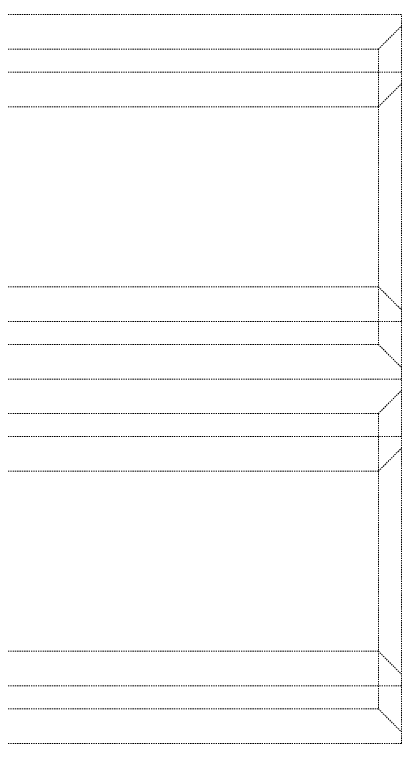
# Model space of a CAD drawing. Header units: millimetres. Extents: x -116965 to 323937, y 291661 to 566926.
# Drawn here: x -18810.9 to -18777.4, y 303429.7 to 303492.9 of the extents above; entities that cross this region are included whole.
import ezdxf

# ---------------------------------------------------------------- set-up
doc = ezdxf.new("R2010")
doc.units = ezdxf.units.MM
doc.linetypes.add('DASHED', pattern=[0.75, 0.5, -0.25])
doc.layers.add('Hidden Edges(Schneider)', color=7, linetype='DASHED', lineweight=18)

msp = doc.modelspace()

# ---------------------------------------------------------------- linework, layer by layer
at = {"layer": 'Hidden Edges(Schneider)', "ltscale": 0.152231}
for p, q in [((-18777.377861, 303492.879402), (-18820.877861, 303492.879402)), ((-18777.377861, 303487.879402), (-18820.877861, 303487.879402)), ((-18777.377861, 303466.279402), (-18820.877861, 303466.279402)), ((-18777.377861, 303461.279402), (-18820.877861, 303461.279402)), ((-18777.377861, 303456.279402), (-18820.877861, 303456.279402)), ((-18777.377861, 303434.679402), (-18820.877861, 303434.679402)), ((-18777.377861, 303429.679402), (-18820.877861, 303429.679402))]:
    msp.add_line(p, q, dxfattribs=at)
at = {"layer": 'Hidden Edges(Schneider)', "ltscale": 0.049204}
for p, q in [((-18777.377861, 303487.879402), (-18777.377861, 303492.879402)), ((-18777.377861, 303456.279402), (-18777.377861, 303461.279402))]:
    msp.add_line(p, q, dxfattribs=at)
at = {"layer": 'Hidden Edges(Schneider)', "ltscale": 0.011591}
for p, q in [((-18779.377861, 303489.879402), (-18777.377861, 303491.879402)), ((-18779.377861, 303484.879402), (-18777.377861, 303486.879402)), ((-18779.377861, 303469.279402), (-18777.377861, 303467.279402)), ((-18779.377861, 303464.279402), (-18777.377861, 303462.279402)), ((-18779.377861, 303458.279402), (-18777.377861, 303460.279402)), ((-18779.377861, 303453.279402), (-18777.377861, 303455.279402)), ((-18779.377861, 303437.679402), (-18777.377861, 303435.679402)), ((-18779.377861, 303432.679402), (-18777.377861, 303430.679402))]:
    msp.add_line(p, q, dxfattribs=at)
at = {"layer": 'Hidden Edges(Schneider)', "ltscale": 0.140503}
for p, q in [((-18779.377861, 303489.879402), (-18819.526666, 303489.879402)), ((-18779.377861, 303484.879402), (-18819.526666, 303484.879402)), ((-18779.377861, 303437.679402), (-18819.526666, 303437.679402)), ((-18779.377861, 303432.679402), (-18819.526666, 303432.679402))]:
    msp.add_line(p, q, dxfattribs=at)
at = {"layer": 'Hidden Edges(Schneider)', "ltscale": 0.043763}
for p, q in [((-18779.377861, 303489.879402), (-18779.377861, 303484.879402)), ((-18779.377861, 303458.279402), (-18779.377861, 303453.279402))]:
    msp.add_line(p, q, dxfattribs=at)
at = {"layer": 'Hidden Edges(Schneider)', "ltscale": 0.146223}
for p, q in [((-18777.377861, 303461.279402), (-18777.377861, 303487.879402)), ((-18777.377861, 303429.679402), (-18777.377861, 303456.279402))]:
    msp.add_line(p, q, dxfattribs=at)
at = {"layer": 'Hidden Edges(Schneider)', "ltscale": 0.16986}
for p, q in [((-18779.377861, 303484.879402), (-18779.377861, 303464.279402)), ((-18779.377861, 303453.279402), (-18779.377861, 303432.679402))]:
    msp.add_line(p, q, dxfattribs=at)
at = {"layer": 'Hidden Edges(Schneider)', "ltscale": 0.145232}
for p, q in [((-18779.377861, 303469.279402), (-18820.877861, 303469.279402)), ((-18779.377861, 303464.279402), (-18820.877861, 303464.279402)), ((-18779.377861, 303458.279402), (-18820.877861, 303458.279402)), ((-18779.377861, 303453.279402), (-18820.877861, 303453.279402))]:
    msp.add_line(p, q, dxfattribs=at)

doc.saveas('drawing.dxf')
